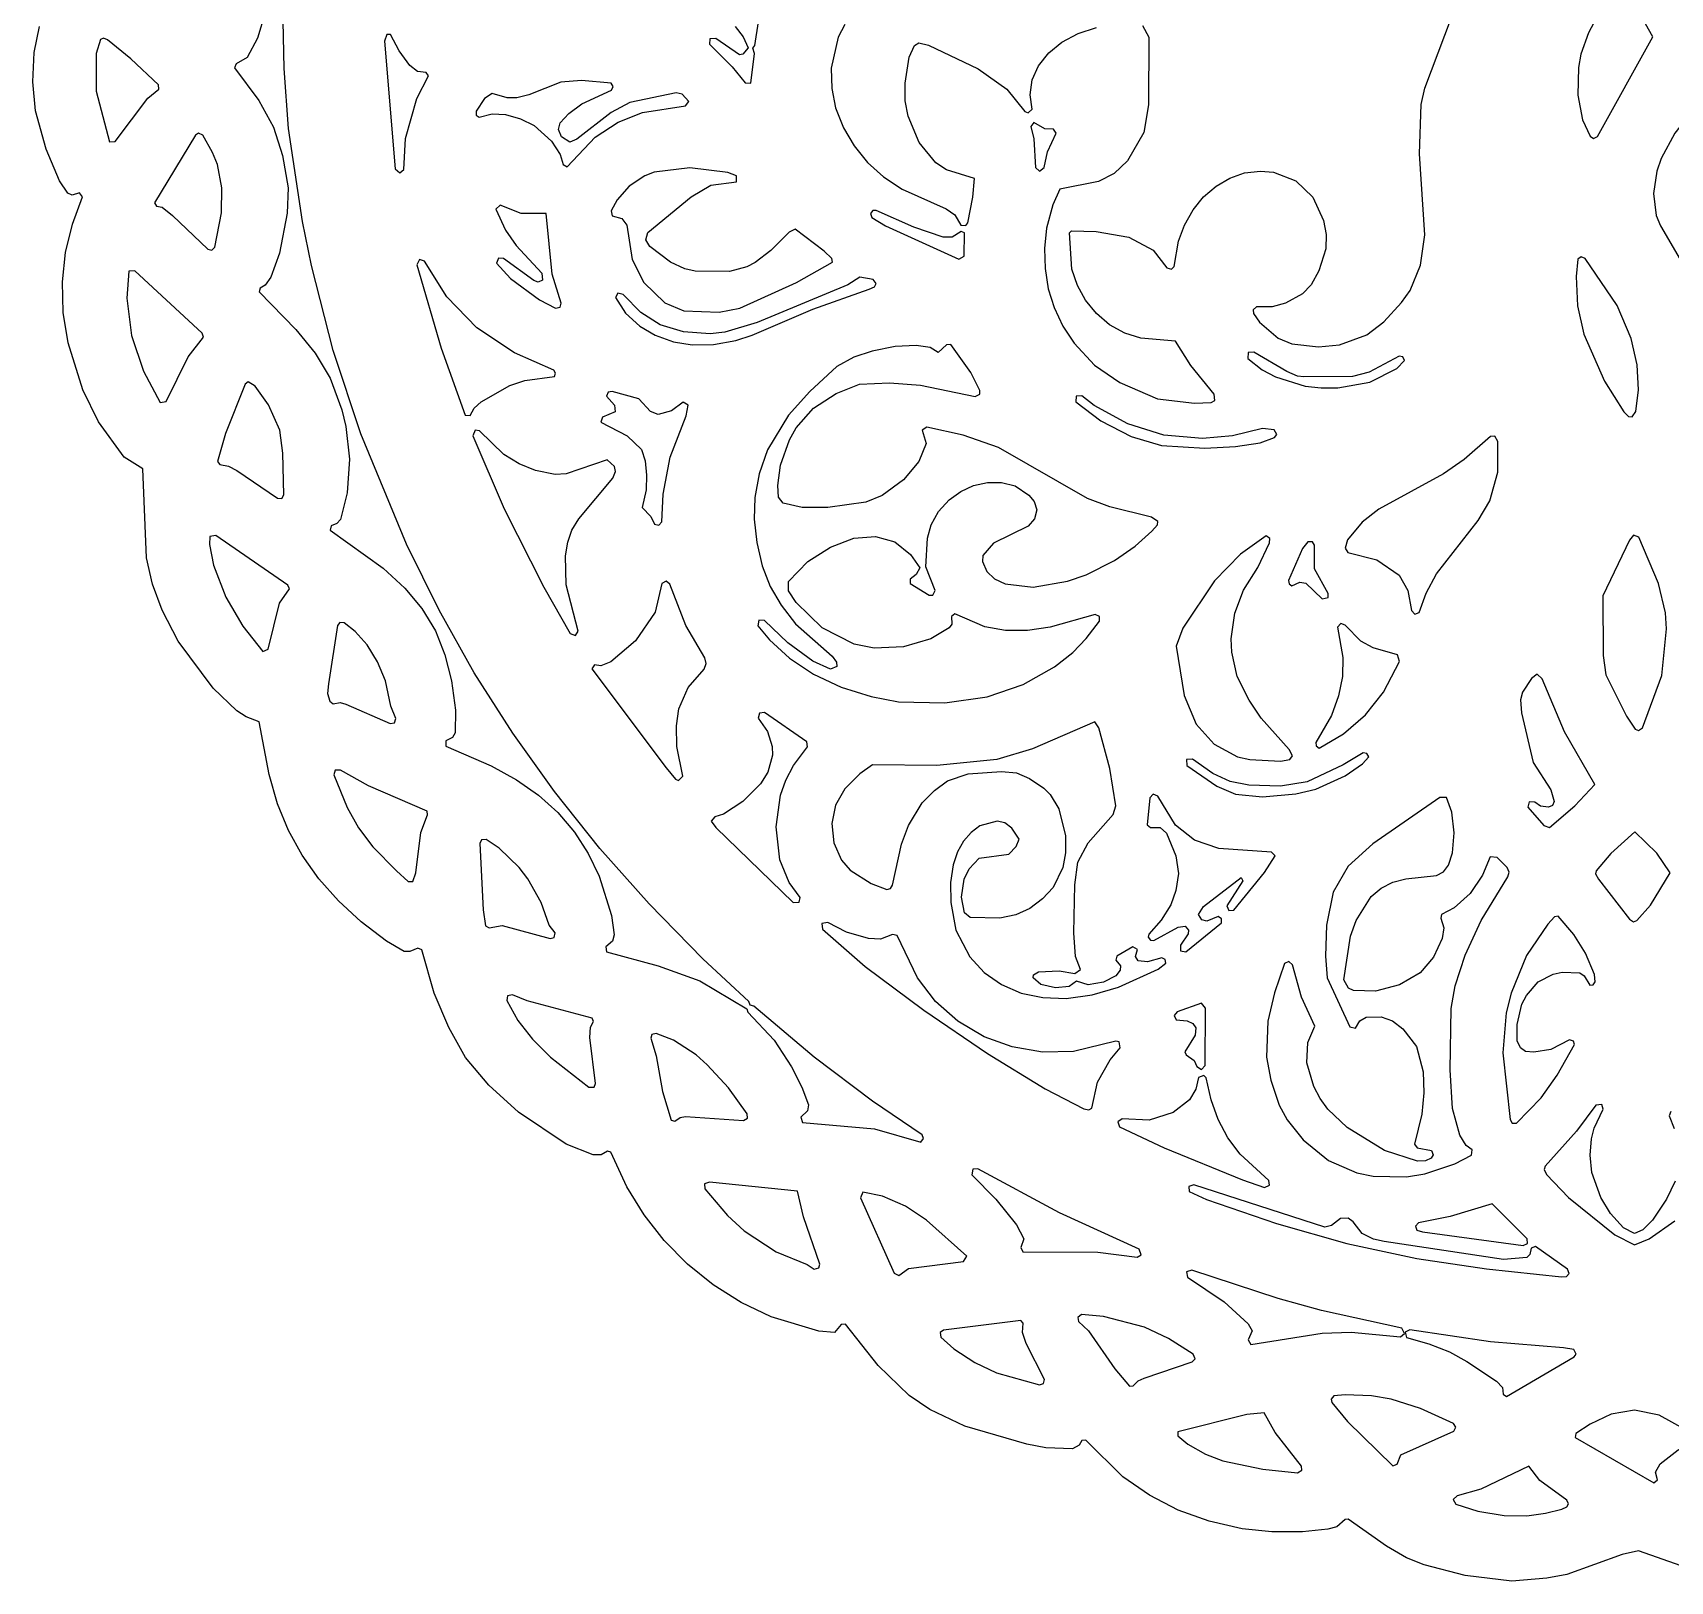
# Model space of a CAD drawing. Header units: metres. Extents: x 4 to 295, y 5 to 295.
# Drawn here: x 4.5 to 153.3, y 5.1 to 145.8 of the extents above; entities that cross this region are included whole.
import ezdxf

# ---------------------------------------------------------------- set-up
doc = ezdxf.new("R2010")
doc.units = ezdxf.units.M

msp = doc.modelspace()

# ---------------------------------------------------------------- linework, layer by layer
at = {"layer": 'CUT'}
for points in [[(25.6078, 147.593), (24.8886, 145.3137), (23.9643, 143.5558), (22.9483, 142.954), (22.8218, 142.6138), (25.0262, 139.6452), (26.3437, 137.2157), (27.1553, 134.6469), (27.6907, 131.6913), (27.599, 129.3943), (26.8907, 125.77), (26.1019, 123.5735), (25.5928, 122.8557), (25.1505, 122.5819), (25.0574, 122.2675), (28.3877, 118.8333), (30.1499, 116.682), (31.4868, 114.4172), (32.569, 111.5507), (32.934, 110.0287), (33.2553, 107.0493), (33.0514, 103.99), (32.4519, 101.5842), (32.1163, 101.1984), (31.5779, 100.9893), (31.4904, 100.5998), (36.3284, 97.147), (38.2774, 95.3487), (39.8212, 93.4841), (41.0567, 91.4707), (41.9251, 89.2792), (42.5343, 86.9292), (42.8955, 84.2652), (42.858, 82.1796), (42.6088, 81.7777), (42.0047, 81.4767), (42.0199, 80.9853), (46.1288, 79.2104), (48.44, 77.9195), (50.4152, 76.5253), (52.189, 74.9616), (53.7086, 73.1698), (54.9506, 71.2416), (55.9361, 69.1837), (57.0651, 65.6022), (57.3071, 63.8389), (57.1504, 63.2733), (56.5547, 62.7494), (56.6126, 62.3141), (61.3007, 61.0183), (65.077, 59.6718), (69.3599, 57.1082), (69.4481, 56.8066), (71.8387, 54.2811), (73.4203, 51.8497), (74.3651, 49.9913), (74.9457, 48.3922), (74.8611, 47.8575), (74.2595, 47.2691), (74.4275, 46.7981), (80.9437, 46.2339), (85.1666, 45.0244), (85.411, 45.3449), (85.2721, 45.6875), (80.7579, 48.7321), (75.4763, 52.7233), (69.9826, 57.3683), (69.6679, 57.4398), (69.5471, 57.7756), (65.3543, 61.6731), (60.4846, 66.6607), (56.0085, 71.6926), (51.8708, 76.8566), (48.0839, 82.1689), (44.5913, 87.6562), (41.3918, 93.3496), (38.4481, 99.325), (34.2838, 109.3556), (31.7592, 116.9314), (29.7967, 124.6346), (29.0012, 128.6414), (27.7102, 137.097), (27.3296, 142.5433), (27.1826, 149.7608)], [(68.2926, 146.3698), (69.0091, 145.4305), (69.469, 144.409), (68.9918, 143.8411), (68.6834, 143.7982), (66.5349, 145.2675), (66.5349, 145.2675), (66.0052, 145.2408), (65.9678, 144.741), (68.0274, 142.7091), (69.2083, 141.2271), (69.7297, 141.2134), (70.0451, 143.9054), (69.9038, 144.3779), (70.0916, 144.637), (70.7591, 148.9533)], [(154.2507, 6.5358), (150.3736, 7.8759), (148.8772, 7.5389), (143.8569, 5.7484), (142.0288, 5.3874), (138.8472, 5.122), (134.6212, 5.6511), (130.9015, 6.6236), (129.3024, 7.2577), (127.4646, 8.2967), (124.0028, 10.7702), (123.7087, 10.72), (122.9592, 10.0637), (122.1274, 9.8393), (119.8435, 9.6053), (117.0528, 9.6051), (114.3478, 9.8757), (111.35, 10.5742), (108.5454, 11.5751), (105.939, 12.9332), (103.5141, 14.6149), (100.1416, 17.934), (99.8039, 17.9075), (99.5401, 17.4771), (98.9323, 17.1629), (96.5259, 17.2508), (94.7993, 17.576), (89.1754, 19.2234), (85.9774, 20.7316), (84.1103, 21.9987), (81.3, 24.7214), (78.3329, 28.4814), (77.935, 28.4407), (77.306, 27.7165), (75.9098, 27.8288), (71.5746, 29.1528), (68.8433, 30.4436), (66.304, 32.0415), (63.9737, 33.9325), (61.8498, 36.0896), (60.0177, 38.416), (58.4509, 40.9533), (57.0057, 44.1041), (56.6884, 44.194), (56.1168, 43.8574), (55.3954, 43.8556), (52.9424, 44.8235), (48.5989, 47.7292), (45.9148, 50.1753), (43.7938, 52.7152), (42.2666, 55.4173), (40.9629, 58.5564), (39.8198, 62.4934), (39.4683, 62.6282), (38.7344, 62.3187), (38.2131, 62.345), (36.6266, 63.2791), (34.3031, 65.0382), (32.2693, 66.927), (30.4667, 68.9405), (28.9612, 71.0703), (27.7119, 73.3364), (26.7049, 75.7587), (25.9538, 78.3992), (25.053, 83.1933), (23.8671, 83.633), (23.0118, 84.1917), (20.8711, 86.2653), (17.701, 90.5211), (16.2482, 93.3327), (15.3596, 95.6985), (14.8198, 98.0992), (14.4672, 106.1883), (12.7871, 107.2392), (10.4603, 110.4494), (9.0302, 113.339), (7.6818, 117.6178), (7.2361, 120.3932), (7.175, 123.1674), (7.446, 125.8354), (8.0842, 128.4173), (9.0064, 130.8972), (8.7142, 131.2638), (8.0701, 131.0409), (7.6735, 131.2243), (6.914, 132.336), (5.6869, 135.2051), (4.7421, 138.6996), (4.4785, 141.3348), (4.5993, 144.0099), (5.097, 146.3517)], [(78.2664, 146.5339), (77.6465, 145.3841), (77.0276, 142.5812), (77.0856, 140.736), (77.4223, 138.9616), (78.1351, 137.1456), (79.1159, 135.509), (80.3321, 134.0109), (81.78, 132.7064), (83.4567, 131.5968), (87.4536, 129.7992), (88.2484, 129.2549), (88.8046, 128.3171), (89.2392, 128.2837), (89.4231, 128.5211), (89.8761, 130.8567), (90.0391, 132.5554), (87.4985, 133.3369), (86.5342, 133.9794), (85.0038, 135.8211), (84.0037, 138.2034), (83.7547, 139.5931), (83.7275, 141.2109), (84.1095, 143.5633), (84.5988, 144.6308), (84.9825, 144.8773), (85.8584, 144.6583), (90.3855, 142.5248), (92.9622, 140.6804), (94.6118, 138.64), (94.9202, 138.526), (95.2751, 138.8619), (95.0933, 140.1644), (95.2802, 141.5129), (95.8564, 142.7846), (96.7884, 143.9577), (97.9696, 144.9301), (99.4614, 145.719), (101.1334, 146.2824)], [(105.3072, 146.444), (105.8839, 145.3763), (105.8536, 139.2575), (105.4187, 136.7442), (103.9476, 134.1557), (102.7255, 132.9977), (101.3133, 132.2806), (97.7949, 131.5867), (97.1661, 130.168), (96.5904, 128.0462), (96.3929, 126.2047), (96.4536, 124.3607), (96.7466, 122.5405), (97.2784, 120.8332), (98.0655, 119.1369), (99.0899, 117.5982), (100.9368, 115.5987), (103.2386, 114.0251), (106.6731, 112.5352), (110.0291, 112.1534), (111.5495, 112.2092), (111.8826, 112.3792), (111.8109, 112.9486), (109.7009, 115.5601), (108.2959, 117.7751), (105.162, 118.0324), (103.6839, 118.5084), (102.3028, 119.271), (101.1118, 120.2832), (100.1235, 121.49), (99.388, 122.8456), (98.8866, 124.3169), (98.6682, 127.6052), (98.8614, 127.7968), (101.0979, 127.738), (104.0597, 127.2234), (106.2804, 126.0395), (107.5116, 124.4363), (107.9388, 124.3274), (108.175, 124.5714), (108.5769, 126.8517), (109.1061, 128.3247), (109.909, 129.717), (110.8558, 130.8982), (111.9982, 131.8607), (113.2319, 132.5826), (114.5575, 133.0553), (116.0126, 133.2174), (117.1952, 133.1261), (119.2332, 132.3352), (120.7871, 130.8425), (121.7606, 128.7322), (121.9975, 127.467), (121.9597, 126.1518), (121.3384, 124.172), (120.6253, 122.9067), (119.8339, 122.0597), (118.2801, 121.2196), (117.085, 120.9036), (115.6536, 120.8925), (115.3541, 120.6344), (115.3872, 120.2978), (115.9305, 119.5017), (117.6139, 118.0587), (118.8812, 117.532), (121.304, 117.2523), (123.2075, 117.4298), (125.6735, 118.3547), (127.2217, 119.5201), (128.8461, 121.2872), (129.6173, 122.3919), (130.5688, 124.6876), (130.9521, 127.4366), (130.4834, 134.8014), (130.6302, 139.2613), (130.9682, 140.7647), (133.3855, 147.1683)], [(153.6925, 41.472), (152.9051, 39.8243), (151.6407, 37.912), (150.7691, 37.0386), (149.9936, 36.7047), (149.0149, 37.2228), (147.8278, 38.534), (146.9322, 39.9744), (146.1379, 42.2397), (145.9814, 43.8319), (146.0996, 45.3145), (146.352, 46.289), (147.1614, 48.0126), (147.0363, 48.4231), (146.4915, 48.377), (144.7388, 46.005), (141.8772, 42.8374), (141.8772, 42.8374), (141.7899, 42.5119), (142.0034, 42.0726), (143.9953, 39.9936), (148.2035, 36.5972), (150.0031, 35.6778), (151.3476, 36.2393), (153.6573, 37.877)], [(153.3096, 47.7959), (153.1528, 47.3914), (153.6045, 46.2434)]]:
    msp.add_lwpolyline(points, dxfattribs=at)
for points in [[(145.9601, 136.3827), (146.2733, 136.1921), (146.6278, 136.3771), (151.6675, 145.4196), (150.0656, 148.2632), (148.6784, 149.9013), (148.1502, 149.6055), (146.7505, 147.5449), (145.8206, 145.7984), (145.1317, 143.8344), (144.9043, 142.6256), (144.8516, 140.1212), (145.2726, 137.8733), (145.9601, 136.3827)], [(14.944, 139.8362), (15.9322, 140.6813), (15.8924, 141.0529), (13.3986, 143.4241), (11.2848, 145.1611), (10.9087, 145.2968), (10.6323, 145.1657), (10.2251, 143.9011), (10.2269, 140.4936), (11.4525, 135.8828), (11.9777, 135.903), (14.944, 139.8362)], [(37.764, 144.1423), (36.9798, 145.6407), (36.6463, 145.6196), (36.4499, 145.0141), (37.419, 133.4202), (37.8158, 133.0691), (38.1845, 133.3611), (38.3481, 136.1769), (39.3749, 139.8215), (40.4318, 141.8775), (40.2237, 142.1877), (39.4476, 142.2745), (38.7389, 142.812), (37.764, 144.1423)], [(44.7633, 138.6783), (44.7597, 138.3117), (45.0242, 138.1102), (46.2111, 138.4313), (47.4391, 138.3743), (48.7873, 137.9824), (50.0453, 137.3674), (51.6227, 135.9332), (52.3974, 134.7362), (52.6673, 133.8126), (53.0229, 133.6174), (55.5751, 136.2923), (57.6721, 137.6742), (59.8752, 138.5468), (63.7907, 139.1459), (64.0717, 139.557), (63.4824, 140.2162), (62.95, 140.3271), (58.7271, 139.4498), (57.03, 138.5391), (53.9106, 136.1184), (53.2814, 135.8447), (52.5126, 136.3217), (52.2337, 136.9959), (52.3982, 137.5969), (53.1699, 138.4532), (54.3682, 139.3298), (57.0525, 140.5689), (57.2042, 140.9092), (57.0343, 141.2014), (54.3478, 141.4403), (52.4531, 141.3018), (49.541, 140.141), (48.4594, 139.8874), (47.5763, 139.8903), (46.2158, 140.2823), (45.5134, 139.8141), (44.7633, 138.6783)], [(96.4338, 137.0585), (95.4293, 137.6511), (95.1702, 137.2685), (95.4249, 136.1484), (95.5675, 133.545), (95.9561, 133.2321), (96.3556, 133.5616), (96.6801, 134.9606), (97.4517, 136.68), (97.2253, 137.0431), (96.4338, 137.0585)], [(154.3631, 124.8233), (154.6809, 124.6967), (154.9762, 124.8693), (155.5632, 126.482), (156.0883, 130.7768), (156.0589, 133.0953), (155.7408, 135.6638), (155.3186, 137.5563), (154.8982, 137.9362), (154.5817, 137.8148), (153.6706, 136.6548), (152.4309, 134.3548), (152.0436, 133.2221), (151.7362, 131.1862), (151.9824, 129.2044), (152.3553, 128.242), (154.3631, 124.8233)], [(20.3892, 126.1212), (20.7572, 126.0474), (21.017, 126.3181), (21.6196, 129.4289), (21.6724, 131.6934), (21.2513, 133.8281), (20.8226, 134.9216), (19.918, 136.5022), (19.549, 136.6733), (19.2628, 136.4926), (15.5444, 130.3374), (15.7185, 130.0461), (16.2428, 129.94), (17.165, 129.1763), (20.3892, 126.1212)], [(57.0292, 129.609), (57.1332, 129.1491), (58.0038, 128.9067), (58.4599, 128.3243), (58.9494, 125.1913), (59.9833, 123.0974), (61.9143, 121.2434), (63.6276, 120.5334), (66.8329, 120.4144), (68.7067, 120.7605), (73.8549, 123.09), (77.13, 124.9618), (77.068, 125.292), (76.3765, 125.943), (73.7469, 127.9522), (73.2166, 127.678), (71.5299, 126.0193), (70.1142, 124.9279), (69.3424, 124.514), (67.7935, 124.0991), (64.6609, 124.1255), (63.7277, 124.3374), (62.4177, 124.9432), (60.546, 126.3655), (60.1749, 126.9926), (60.3464, 127.6456), (64.289, 130.8837), (66.0912, 131.9486), (68.4123, 132.246), (68.4205, 132.7933), (67.6301, 133.1026), (64.1778, 133.5296), (60.9466, 133.1205), (60.0904, 132.8015), (58.6535, 131.8624), (57.5777, 130.6195), (57.0292, 129.609)], [(47.2448, 125.2904), (46.7868, 125.3228), (46.6263, 124.8607), (47.8842, 123.4802), (50.5119, 121.5211), (51.9708, 120.7648), (52.3924, 120.8687), (52.4824, 121.2259), (51.6769, 123.8669), (51.1135, 129.3715), (48.8662, 129.3784), (46.9537, 130.1262), (46.54, 129.7647), (47.4341, 127.8456), (48.3965, 126.4775), (50.7274, 123.9439), (50.796, 123.3018), (50.4048, 123.1308), (50.0109, 123.2816), (47.2448, 125.2904)], [(89.1002, 125.4994), (89.1363, 127.6266), (88.8306, 127.7505), (88.0066, 127.2105), (87.1833, 127.2115), (84.5262, 128.1274), (81.1097, 129.6563), (80.8121, 129.6367), (80.6048, 129.3757), (80.7271, 128.994), (81.9392, 128.2647), (88.6208, 125.2248), (89.1002, 125.4994)], [(40.0804, 125.0377), (39.6062, 125.193), (39.3768, 124.7174), (41.5696, 117.1273), (43.7667, 111.0545), (44.2275, 111.0138), (44.5974, 111.6875), (45.2083, 112.2731), (47.8307, 113.7402), (49.1986, 114.1979), (51.8744, 114.5513), (51.9815, 114.8652), (51.8083, 115.148), (48.2335, 116.728), (44.8366, 118.9895), (42.1105, 121.8044), (40.0804, 125.0377)], [(145.5215, 125.2795), (145.1569, 125.4319), (144.8618, 125.2219), (144.7022, 123.6445), (144.8162, 120.9835), (145.3915, 118.4093), (147.2875, 114.1476), (149.0288, 111.3436), (149.449, 110.933), (149.7861, 110.8909), (150.1177, 111.3834), (150.3752, 113.3476), (150.2332, 115.6152), (149.7051, 118.0235), (148.4158, 121.0011), (145.5215, 125.2795)], [(18.6041, 116.3368), (19.999, 118.1529), (19.8704, 118.493), (13.7406, 124.1531), (13.2208, 124.1313), (13.0137, 121.6931), (13.4504, 118.2773), (14.5415, 115.0603), (16.0621, 112.1902), (16.6128, 112.2862), (18.6041, 116.3368)], [(58.1124, 122.0156), (57.6373, 122.1308), (57.4165, 121.7285), (58.3465, 120.3218), (59.629, 119.1455), (61.0224, 118.3072), (62.6892, 117.7155), (64.4007, 117.4334), (66.3377, 117.484), (68.3565, 117.8322), (69.8429, 118.3164), (75.3414, 120.6672), (80.4671, 122.4836), (80.9561, 122.712), (81.0935, 123.0211), (80.8354, 123.3764), (79.6306, 123.5976), (78.5312, 122.8931), (70.3084, 119.4558), (67.3581, 118.5982), (66.0239, 118.4423), (63.6104, 118.6192), (61.4877, 119.2433), (59.7378, 120.3753), (58.1124, 122.0156)], [(70.973, 92.3988), (70.4458, 92.4398), (70.3623, 91.9176), (71.4034, 90.6439), (73.233, 88.9844), (75.4263, 87.5183), (77.9138, 86.3502), (80.6387, 85.4823), (83.1266, 85.0223), (87.3355, 84.9082), (91.1899, 85.4605), (94.4602, 86.5905), (97.3024, 88.1878), (98.9625, 89.5045), (100.1805, 90.75), (101.4002, 92.3445), (101.397, 92.773), (101.0024, 92.94), (96.9024, 91.7826), (94.8475, 91.4932), (92.8505, 91.4892), (90.9737, 91.8275), (88.2595, 93.0185), (87.944, 92.7687), (87.9788, 92.0677), (87.747, 91.7281), (86.079, 90.7369), (83.5742, 89.9959), (80.9154, 89.8802), (79.1034, 90.2477), (76.2076, 91.7475), (73.8275, 94.0457), (73.1333, 95.0845), (73.1456, 95.9291), (74.8887, 97.7441), (76.9441, 99.058), (79.084, 99.8724), (81.053, 100.0233), (82.8003, 99.5323), (84.2265, 98.385), (85.0631, 97.1931), (84.7421, 96.5761), (84.1857, 96.1424), (84.1826, 95.7689), (85.9217, 94.6949), (86.2545, 94.6901), (86.473, 95.1331), (85.6152, 97.2688), (85.7774, 99.8653), (86.1178, 101.1027), (86.7829, 102.3093), (87.7465, 103.3597), (88.8103, 104.1262), (89.9608, 104.6588), (91.235, 104.9395), (92.5078, 104.9453), (93.727, 104.6304), (94.9833, 103.7703), (95.4572, 103.1964), (95.7119, 102.4428), (95.4858, 101.6458), (94.9133, 100.9753), (91.7561, 99.4235), (90.8079, 98.3012), (90.7622, 97.7626), (91.154, 96.8569), (91.8698, 96.174), (92.8355, 95.7278), (95.3837, 95.4288), (98.4764, 95.969), (100.193, 96.5605), (102.7654, 97.8459), (104.6222, 99.1497), (106.1524, 100.504), (106.656, 101.0804), (106.7061, 101.4053), (106.1325, 101.7742), (102.3406, 102.7164), (100.3066, 103.4937), (92.2217, 108.1214), (89.0174, 109.2472), (85.7087, 109.974), (85.2983, 109.6888), (85.6372, 108.4873), (84.9826, 106.8368), (83.5916, 105.1794), (81.6425, 103.7508), (80.1551, 103.1509), (76.726, 102.6529), (74.3861, 102.6531), (72.6465, 103.0561), (72.2259, 103.6055), (72.1843, 104.6754), (72.4272, 106.5016), (73.2199, 108.8206), (73.8462, 109.9147), (75.4027, 111.6763), (77.4653, 113.0288), (79.5952, 113.8726), (82.3202, 113.9991), (85.1475, 113.7902), (90.0961, 112.7473), (90.5113, 112.9734), (90.5139, 113.2865), (89.6949, 114.9245), (87.8862, 117.4664), (87.5104, 117.4366), (86.7412, 116.7449), (86.0046, 117.2063), (84.7337, 117.3877), (82.8336, 117.2989), (80.7543, 116.8715), (79.0757, 116.3113), (77.54, 115.4823), (75.0693, 113.2098), (73.1544, 111.064), (71.2306, 107.916), (70.4623, 105.725), (70.0839, 103.5872), (70.0245, 101.5972), (70.2535, 99.4868), (70.7538, 97.3681), (71.476, 95.4973), (72.4712, 93.7918), (73.7743, 92.1096), (77.1073, 89.1564), (77.4979, 88.6085), (77.5232, 88.2219), (76.9659, 87.9809), (75.3479, 88.7149), (73.0748, 90.3691), (70.973, 92.3988)], [(115.4235, 116.7614), (114.902, 116.7489), (114.8839, 116.1999), (116.1876, 115.169), (117.3967, 114.521), (120.0965, 113.6811), (121.5439, 113.5322), (123.0573, 113.533), (125.9697, 114.0494), (128.4155, 115.2979), (129.1084, 116.0155), (128.9442, 116.3438), (128.6165, 116.4021), (125.8931, 114.9479), (124.3844, 114.5512), (119.9724, 114.5455), (119.3888, 114.5845), (118.4056, 115.0107), (115.4235, 116.7614)], [(26.7011, 103.4971), (27.0978, 103.4849), (27.2998, 103.8265), (27.2103, 107.5862), (26.9335, 109.6913), (25.8844, 111.9964), (24.6728, 113.6948), (24.0516, 114.0936), (23.7745, 113.8559), (21.9993, 109.3928), (21.2719, 106.8293), (21.4862, 106.5802), (22.2652, 106.4324), (23.0268, 106.0243), (26.7011, 103.4971)], [(57.1088, 113.2137), (56.7505, 113.152), (56.6027, 112.7839), (57.3207, 111.9707), (57.3821, 111.3678), (56.2357, 110.8697), (56.0817, 110.429), (58.4891, 109.1791), (59.7743, 107.9409), (60.1218, 106.8922), (60.2393, 105.6108), (60.2082, 104.2715), (59.8503, 102.6532), (60.6277, 101.8565), (60.9718, 101.148), (61.3603, 101.0529), (61.6283, 101.3498), (61.7565, 103.868), (62.401, 107.2369), (63.8525, 110.9828), (64.0345, 111.9749), (63.5647, 112.2225), (62.5122, 111.4563), (61.3017, 111.123), (60.6157, 111.382), (59.5548, 112.5464), (57.1088, 113.2137)], [(99.7864, 112.8066), (99.2877, 112.7894), (99.236, 112.2637), (101.516, 110.5344), (104.263, 109.1186), (107.0322, 108.2886), (110.9622, 108.0521), (113.7513, 108.1988), (115.9829, 108.5495), (117.2953, 109.0116), (117.4983, 109.2981), (117.2713, 109.7127), (116.2048, 109.8291), (113.482, 109.1892), (110.7663, 108.922), (107.2533, 109.2227), (103.962, 110.2646), (100.916, 111.9339), (99.7864, 112.8066)], [(53.3082, 91.2136), (53.7744, 91.0386), (54.0363, 91.4261), (52.9342, 95.6528), (52.8758, 98.2886), (53.0879, 99.5151), (53.4606, 100.5938), (54.0878, 101.6369), (57.1858, 105.3214), (57.4368, 105.9265), (57.3206, 106.3972), (56.6667, 106.9983), (52.9552, 105.7279), (51.9387, 105.6714), (50.1441, 106.0244), (48.6712, 106.6215), (47.2671, 107.4844), (45.058, 109.6286), (44.6613, 109.6867), (44.451, 109.1769), (47.3035, 102.5324), (50.9241, 95.4372), (53.3082, 91.2136)], [(129.7557, 93.3192), (130.0337, 92.979), (130.4519, 93.1133), (131.0641, 94.8733), (132.0149, 96.6529), (135.7858, 101.4767), (136.8517, 103.2566), (137.5754, 105.8626), (137.5746, 108.6476), (137.3276, 109.1503), (136.9087, 109.1031), (134.5125, 107.0305), (132.6606, 105.7368), (126.7829, 102.501), (125.2509, 101.3406), (123.9261, 99.7241), (123.7256, 98.96), (123.9533, 98.57), (126.5977, 97.9224), (128.6356, 96.5149), (129.4183, 95.1298), (129.7557, 93.3192)], [(26.8957, 93.9775), (27.791, 95.2776), (27.6418, 95.6053), (21.1194, 100.1257), (20.5785, 100.0181), (20.5385, 99.3094), (20.9112, 97.4296), (22.0097, 94.5276), (23.5729, 91.8891), (25.3896, 89.5871), (25.8797, 89.7936), (26.8957, 93.9775)], [(115.044, 79.7789), (117.8278, 79.6345), (118.6985, 79.777), (118.9277, 80.1027), (118.6243, 80.682), (116.0907, 83.5349), (114.981, 85.1544), (113.8911, 87.3048), (113.4061, 89.5255), (113.3465, 90.732), (113.6822, 93.068), (114.4842, 95.1399), (115.796, 97.2092), (116.8502, 99.4639), (116.8754, 99.8522), (116.5453, 100.0813), (114.2158, 98.422), (111.8562, 96.0059), (108.9649, 91.6881), (108.3767, 90.0561), (109.0939, 85.596), (110.1899, 82.9928), (111.8128, 81.1504), (113.9221, 80.0142), (115.044, 79.7789)], [(150.3887, 99.9581), (149.9236, 100.1363), (149.544, 99.6909), (147.1338, 94.6414), (147.1629, 89.2186), (147.3901, 87.4541), (149.2632, 83.7069), (150.0576, 82.5353), (150.3616, 82.3982), (150.7175, 82.6453), (152.4851, 87.3933), (152.9242, 91.6436), (152.8054, 93.0974), (152.1761, 95.7551), (150.3887, 99.9581)], [(118.5759, 96.0248), (118.6133, 95.7323), (118.8815, 95.5409), (119.6098, 95.8896), (120.1564, 95.7945), (121.6177, 94.355), (122.1577, 94.4778), (122.1814, 94.8466), (120.9179, 97.0998), (120.9207, 99.2504), (120.7508, 99.5348), (120.3202, 99.5385), (119.8253, 98.9362), (118.5759, 96.0248)], [(62.354, 95.6931), (62.0246, 95.9675), (61.6423, 95.7736), (61.0279, 93.1694), (59.2276, 90.5438), (56.9963, 88.6343), (56.1056, 88.2694), (55.5051, 88.3666), (55.2651, 88.0045), (62.0338, 79.0055), (62.8632, 77.9712), (63.1409, 77.8567), (63.5292, 78.2524), (62.9833, 80.9474), (62.9564, 82.8257), (63.1906, 84.3775), (64.0348, 86.3223), (65.4799, 87.9722), (65.6721, 88.4809), (65.5362, 89.0017), (63.8191, 91.9422), (62.354, 95.6931)], [(36.9369, 83.0393), (37.3339, 83.1039), (37.4627, 83.485), (37.0029, 84.6205), (36.5129, 86.9057), (35.7967, 88.629), (34.8523, 90.1793), (33.7702, 91.4101), (32.7729, 92.1996), (32.3756, 92.2131), (32.1802, 91.9464), (31.3492, 86.6372), (31.2702, 85.7598), (31.4563, 85.0725), (31.7715, 84.8239), (32.3933, 84.9366), (32.91, 84.8076), (36.9369, 83.0393)], [(123.72, 91.9672), (123.3188, 92.1243), (123.0124, 91.7783), (123.491, 89.0456), (123.4604, 87.3116), (123.1091, 85.5488), (122.4759, 83.7607), (121.0637, 81.3308), (121.0872, 81.0007), (121.3559, 80.8075), (123.5609, 82.1084), (125.5683, 83.8257), (127.1857, 85.8796), (128.6384, 88.6643), (128.4561, 89.2672), (126.2729, 89.9142), (125.1463, 90.5168), (123.72, 91.9672)], [(140.9377, 75.8887), (140.4228, 75.9366), (140.313, 75.4312), (141.7569, 73.7843), (142.2753, 73.5895), (144.5789, 75.5596), (146.4096, 77.4887), (143.6288, 82.2924), (141.5998, 87.1121), (141.1642, 87.514), (140.6473, 87.1207), (139.8411, 85.8741), (139.6383, 85.1846), (139.7477, 84.0051), (140.7988, 79.5079), (142.4009, 77.0154), (142.71, 75.9474), (142.5603, 75.5842), (142.1972, 75.4345), (141.4643, 75.5346), (140.9377, 75.8887)], [(66.4536, 74.5714), (66.1196, 74.1587), (66.5391, 73.5918), (73.5764, 66.7878), (74.1238, 66.8032), (74.2011, 67.226), (73.1983, 68.612), (72.3657, 70.6689), (72.0086, 73.6535), (72.4188, 76.5246), (72.8949, 77.9036), (73.6073, 79.2356), (74.8715, 80.9266), (74.7992, 81.3784), (70.9455, 84.0283), (70.5084, 83.9881), (70.3994, 83.5305), (71.2409, 82.3126), (71.6598, 80.9665), (71.688, 80.1622), (71.2564, 78.6154), (70.6029, 77.5711), (68.9963, 75.9645), (67.2279, 74.8202), (66.4536, 74.5714)], [(82.0899, 67.9627), (82.4169, 68.051), (82.5793, 68.3486), (83.408, 72.086), (84.0464, 73.7865), (85.2804, 75.8436), (86.3919, 76.9625), (87.5733, 77.8298), (89.4764, 78.4842), (92.4977, 78.6955), (93.8468, 78.5465), (95.038, 78.0463), (96.3278, 77.1672), (96.9138, 76.5804), (97.7094, 75.2846), (98.296, 72.833), (98.2961, 71.2796), (98.0582, 69.9514), (97.1823, 68.1448), (96.2269, 67.103), (95.0698, 66.2257), (93.802, 65.6655), (92.3267, 65.3604), (89.6321, 65.4292), (89.1369, 65.8574), (88.8535, 67.2715), (89.0907, 68.8882), (89.5496, 69.8523), (90.4577, 70.8031), (93.1507, 71.1732), (93.8282, 71.8794), (94.0883, 72.5483), (93.4434, 73.5392), (92.8074, 74.0048), (92.1058, 74.163), (90.5361, 73.753), (89.7349, 73.1455), (89.0325, 72.3573), (88.4946, 71.3692), (88.0885, 70.2003), (87.8662, 68.6127), (87.8976, 66.7948), (88.3497, 64.2735), (89.6155, 61.8542), (90.9036, 60.4236), (92.4841, 59.3187), (94.2916, 58.5529), (96.2363, 58.1596), (98.3635, 58.0733), (100.7354, 58.3974), (103.1326, 59.0922), (106.7293, 60.7332), (107.4104, 61.2782), (107.3474, 61.6025), (107.0582, 61.7622), (105.7662, 61.4045), (104.903, 61.4842), (104.6734, 61.8689), (104.8554, 62.5), (104.4303, 62.759), (102.9691, 61.9092), (102.8819, 61.5486), (103.3143, 61.0273), (103.2735, 60.6202), (102.8842, 60.1142), (101.7471, 59.5343), (100.3525, 59.292), (99.3109, 59.6244), (98.6301, 59.1504), (97.4055, 59.0311), (96.053, 59.3331), (95.3659, 59.9393), (95.4044, 60.2208), (95.845, 60.4687), (97.7286, 60.5604), (99.1461, 60.3326), (99.6622, 60.7046), (99.2273, 61.8671), (99.0776, 64.0283), (99.165, 68.3822), (99.43, 70.4553), (100.3688, 72.2114), (102.6267, 74.7681), (102.8841, 75.5778), (102.3281, 78.9554), (101.3289, 82.654), (100.9601, 83.1956), (95.3, 80.7259), (92.0823, 79.7793), (86.6169, 79.2143), (80.7679, 79.2972), (79.6263, 78.4788), (78.252, 77.1099), (77.3972, 75.6329), (77.085, 73.9461), (77.2485, 72.2111), (77.9472, 70.6237), (78.7314, 69.7233), (80.6376, 68.4926), (82.0899, 67.9627)], [(109.8491, 79.813), (109.3038, 79.7603), (109.3216, 79.2404), (112.0636, 77.3576), (113.7634, 76.631), (116.2031, 76.3823), (119.2454, 76.6403), (121.0367, 77.0821), (123.7188, 78.2974), (125.3034, 79.3653), (125.8639, 80.0034), (125.6894, 80.3294), (125.3573, 80.3765), (123.5432, 79.2908), (120.2627, 77.7384), (117.8278, 77.3388), (114.9578, 77.4265), (113.2755, 77.7829), (111.7054, 78.5022), (109.8491, 79.813)], [(32.4329, 78.7988), (31.9682, 78.8093), (31.8234, 78.3676), (33.0577, 75.4191), (34.0619, 73.5504), (35.3768, 71.8528), (37.5162, 69.6558), (38.591, 68.7013), (38.9955, 68.7036), (39.2815, 69.4804), (39.7288, 73.1509), (40.3549, 74.7459), (40.3186, 75.0836), (34.9741, 77.3905), (32.4329, 78.7988)], [(108.7607, 62.9072), (108.7543, 62.3912), (109.2432, 62.3073), (112.4733, 64.9224), (112.477, 65.2858), (112.1794, 65.4944), (111.1592, 65.0963), (110.6859, 65.2092), (110.3871, 65.7032), (110.8435, 66.4324), (114.2782, 69.0512), (114.4172, 68.7566), (112.9748, 66.4815), (113.1568, 66.0565), (113.5873, 66.0797), (116.4018, 69.4978), (117.3438, 71.0333), (117.0247, 71.3656), (112.2336, 71.6934), (110.0275, 72.4423), (108.2996, 73.8068), (106.6876, 76.4552), (106.2794, 76.6198), (105.9778, 76.2993), (105.7273, 73.8434), (106.0366, 73.589), (106.9065, 73.6071), (107.4714, 73.076), (108.3308, 71.033), (108.578, 69.4083), (108.3419, 67.8744), (107.8666, 66.5574), (106.9946, 65.1619), (105.884, 63.9192), (105.8314, 63.6288), (106.0297, 63.3654), (106.3233, 63.3357), (108.5352, 64.5513), (109.1864, 64.6258), (109.4685, 64.2769), (109.4522, 63.9367), (108.7607, 62.9072)], [(118.916, 61.1266), (118.595, 61.4177), (118.2032, 61.2327), (117.3037, 58.5727), (116.69, 55.9907), (116.5755, 52.7416), (116.9545, 50.6369), (117.7228, 48.3579), (118.4575, 47.0345), (119.903, 45.2198), (122.1878, 43.3494), (124.7752, 42.2245), (126.2632, 41.9254), (129.302, 41.8687), (130.9476, 42.1257), (133.6944, 43.0461), (135.203, 43.8318), (135.2676, 44.3157), (134.7156, 44.6968), (134.1247, 45.6428), (133.4734, 48.0784), (133.2666, 51.5651), (133.3567, 57.1598), (133.7161, 59.2148), (134.6322, 61.9894), (136.0765, 65.1417), (138.4957, 69.1016), (138.6236, 69.5341), (138.4275, 69.9584), (137.515, 70.8713), (136.9025, 70.944), (136.2034, 69.2633), (135.0835, 67.6127), (133.6096, 66.2826), (132.4758, 65.6853), (132.393, 65.3727), (132.69, 64.4856), (132.5248, 63.5147), (131.7365, 61.8021), (130.5422, 60.3792), (128.6389, 59.2989), (126.4571, 58.7355), (124.4871, 58.7816), (124.0263, 58.9885), (123.5999, 59.7464), (124.2007, 63.7145), (124.7131, 65.149), (126.0875, 67.3211), (126.9728, 68.0837), (128.0409, 68.6332), (129.2219, 68.9371), (132.004, 69.2271), (132.6474, 69.5805), (133.1004, 70.1762), (133.4785, 71.2877), (133.6169, 73.1101), (133.4127, 74.9745), (132.9207, 76.3055), (132.3261, 76.3127), (126.2352, 72.1168), (123.9939, 70.0847), (122.631, 67.7202), (122.0252, 64.7349), (121.9391, 61.8924), (122.0874, 59.9341), (124.1335, 55.4743), (124.6405, 55.3662), (125.0588, 56.0381), (125.6219, 56.3621), (126.9812, 56.3905), (128.0099, 56.024), (128.9697, 55.3082), (130.1878, 53.7142), (130.8107, 51.4033), (130.8741, 49.4883), (130.6681, 47.5559), (130.0264, 44.8225), (130.2696, 44.4991), (131.5648, 44.2485), (131.7237, 43.8664), (131.5331, 43.5594), (131.0128, 43.304), (130.2941, 43.2718), (127.3044, 44.2629), (123.8996, 46.3403), (122.1401, 48.0117), (121.448, 48.969), (120.8547, 50.0625), (120.2293, 52.2101), (120.3239, 54.0733), (120.9502, 55.5383), (119.7401, 58.1821), (118.916, 61.1266)], [(146.5155, 69.673), (146.4592, 69.3726), (146.7263, 68.8947), (149.5573, 65.2548), (149.9157, 65.0321), (150.2195, 65.1454), (151.4548, 66.5288), (153.2416, 69.4771), (152.0461, 71.2502), (150.0236, 73.2126), (147.8535, 71.2371), (146.5155, 69.673)], [(51.4786, 63.5068), (51.8583, 63.616), (51.9349, 64.0361), (51.3972, 64.725), (50.6573, 66.7916), (49.4661, 68.9179), (48.6649, 69.9556), (46.8482, 71.7157), (45.6669, 72.5128), (45.2632, 72.4794), (45.103, 72.1441), (45.3862, 66.125), (45.6224, 64.6628), (45.9588, 64.4922), (47.1408, 64.6837), (51.4786, 63.5068)], [(138.6957, 47.0756), (138.8891, 46.7204), (139.2934, 46.7276), (141.5368, 49.048), (142.9694, 51.0927), (144.5508, 53.8693), (144.4538, 54.1925), (144.1026, 54.3147), (142.4099, 53.4214), (140.8606, 53.1709), (140.1109, 53.2417), (139.6353, 53.5735), (139.3317, 54.2099), (139.3309, 55.7009), (139.7773, 57.5344), (140.1944, 58.3408), (141.2526, 59.567), (142.6164, 60.2784), (143.4388, 60.4661), (145.0461, 60.3965), (145.4212, 60.126), (145.95, 59.2826), (146.2431, 59.3151), (146.4391, 59.5802), (146.3594, 60.2347), (145.5549, 62.1771), (144.4866, 63.8755), (143.0597, 65.5306), (142.726, 65.4665), (142.1255, 64.8053), (140.1798, 61.974), (138.7832, 58.5536), (138.3467, 56.7604), (138.054, 53.1272), (138.6957, 47.0756)], [(76.7188, 64.962), (76.1769, 64.8717), (76.2333, 64.3531), (80.1186, 60.979), (85.4378, 57.0046), (91.2313, 53.0547), (96.455, 49.8444), (99.9768, 48.0402), (100.4295, 47.9399), (100.7117, 48.1125), (101.2022, 50.4695), (102.3574, 52.4887), (103.2832, 53.5895), (103.1712, 54.1093), (102.874, 54.1722), (99.0481, 53.2587), (96.2246, 53.1992), (93.4625, 53.6742), (90.9052, 54.5842), (88.5289, 55.9927), (86.5064, 57.7776), (84.8692, 59.9509), (83.0006, 63.785), (82.584, 63.866), (81.5082, 63.452), (80.4062, 63.5151), (78.4118, 64.081), (76.7188, 64.962)], [(48.0775, 58.3896), (47.6116, 58.3118), (47.5439, 57.8763), (48.5549, 56.0589), (49.8824, 54.3588), (51.5048, 52.7385), (54.9874, 49.9914), (55.4836, 50.0147), (55.6108, 50.3245), (55.1025, 54.528), (55.1388, 55.452), (55.4121, 55.96), (55.3071, 56.2727), (49.403, 57.8624), (48.0775, 58.3896)], [(110.231, 51.8762), (110.6657, 51.6255), (110.9857, 51.9717), (111.0283, 57.1964), (110.6705, 57.6337), (108.4654, 56.8536), (108.1767, 56.5171), (108.3769, 56.1263), (109.3698, 56.0286), (109.8824, 55.7939), (110.1464, 55.3885), (110.084, 54.7293), (109.1342, 53.2173), (109.2552, 52.9409), (109.9873, 52.4388), (110.231, 51.8762)], [(69.0437, 46.9728), (69.413, 47.1909), (69.3819, 47.5864), (67.7036, 49.9522), (65.7651, 52.0326), (64.7454, 52.9332), (62.7059, 54.2649), (61.1195, 54.8872), (60.7376, 54.789), (60.6283, 54.4445), (61.1119, 52.8443), (61.6968, 49.5991), (62.467, 47.0053), (62.8243, 46.9113), (63.2958, 47.2636), (63.7848, 47.3483), (69.0437, 46.9728)], [(103.4575, 47.1263), (103.0668, 46.863), (103.2148, 46.4156), (107.2787, 44.4906), (114.393, 41.5922), (116.391, 40.8889), (116.8341, 41.0944), (116.7829, 41.5188), (114.1756, 43.9061), (113.0549, 45.4157), (112.1812, 47.0786), (111.5303, 48.8646), (111.0968, 50.8456), (110.8903, 51.0654), (110.3895, 50.8968), (110.1386, 49.8264), (109.585, 48.8503), (108.1036, 47.6952), (105.9223, 47.0206), (103.4575, 47.1263)], [(90.345, 42.5904), (89.8837, 42.5446), (89.8099, 42.0565), (91.9784, 39.831), (93.8559, 37.4845), (94.5124, 36.2213), (94.247, 35.4398), (94.4412, 35.0589), (101.2381, 35.014), (104.8172, 34.5596), (105.1669, 34.7637), (105.0041, 35.2955), (97.749, 38.5765), (90.345, 42.5904)], [(65.9506, 41.3784), (65.5172, 41.2259), (65.5296, 40.7667), (67.5839, 38.3582), (69.1091, 36.951), (72.0284, 35.0463), (74.8359, 33.8896), (75.4643, 33.4622), (75.9116, 33.599), (75.9736, 33.9292), (74.5091, 38.2206), (73.9648, 40.5701), (65.9506, 41.3784)], [(82.7443, 33.0955), (83.1534, 32.894), (84.0493, 33.5475), (89.0507, 34.1727), (89.3551, 34.6391), (85.6908, 37.9126), (83.7691, 39.206), (81.6835, 40.0889), (79.9044, 40.4711), (79.6941, 39.9622), (82.7443, 33.0955)], [(109.967, 41.1348), (109.5035, 40.9777), (109.5329, 40.5192), (111.1282, 39.8103), (117.4747, 37.616), (123.8718, 35.7969), (130.2204, 34.4282), (136.5457, 33.4902), (143.3715, 32.7895), (143.8359, 32.8184), (144.0599, 33.07), (143.9246, 33.486), (140.9943, 35.5199), (140.6164, 35.3852), (140.489, 34.7971), (140.2141, 34.5263), (138.1124, 34.3603), (127.2647, 35.9738), (126.299, 36.1954), (125.2549, 36.7035), (124.4487, 37.786), (124.0012, 38.0959), (123.3024, 38.0836), (122.4763, 37.4348), (121.8745, 37.2982), (109.967, 41.1348)], [(139.874, 35.6115), (140.2719, 35.7945), (140.2488, 36.2319), (137.0625, 39.4174), (133.2569, 38.2697), (130.3778, 37.6793), (130.1048, 37.3817), (130.2419, 37.0018), (130.7533, 36.8583), (139.874, 35.6115)], [(109.7903, 33.3831), (109.3155, 33.2289), (109.3813, 32.7341), (112.7096, 30.4935), (114.9158, 28.4949), (115.2573, 27.882), (114.8911, 27.0446), (115.1533, 26.6313), (121.6124, 27.6613), (124.2656, 27.7485), (128.7536, 27.34), (129.1127, 27.625), (128.8505, 28.1027), (121.5669, 29.7068), (117.6324, 30.7929), (109.7903, 33.3831)], [(95.9471, 22.9597), (96.3236, 23.0767), (96.4057, 23.4624), (94.7248, 26.7341), (94.3936, 27.7055), (94.466, 28.5525), (94.259, 28.8067), (87.2114, 27.9365), (86.909, 27.7179), (86.9758, 27.2835), (88.1734, 26.2304), (90.0691, 24.9864), (92.0344, 24.065), (95.9471, 22.9597)], [(109.8145, 25.0469), (110.0795, 25.3408), (109.9214, 25.7382), (107.6607, 27.1615), (105.4953, 28.2156), (101.7626, 29.1783), (99.7728, 29.3483), (99.4252, 29.0833), (99.4885, 28.7177), (100.4094, 27.8562), (102.7877, 24.4239), (104.1166, 22.8546), (104.4555, 22.8835), (104.8981, 23.3382), (105.4565, 23.5766), (109.8145, 25.0469)], [(129.596, 27.958), (129.181, 27.7457), (129.2953, 27.2627), (131.3101, 26.7041), (133.1912, 25.9516), (134.7622, 25.0789), (137.4647, 23.2917), (138.0138, 22.7368), (138.0838, 22.1246), (138.3823, 21.9083), (144.5239, 25.503), (144.6901, 25.7572), (144.4761, 26.1778), (143.5663, 26.3332), (136.9312, 26.8627), (129.596, 27.958)], [(133.5742, 18.7694), (133.776, 19.1249), (133.5497, 19.4653), (130.55, 20.8135), (127.9037, 21.677), (126.1195, 21.9694), (123.7114, 22.0556), (122.7002, 21.9686), (122.4316, 21.676), (122.5065, 21.3544), (123.9147, 19.6433), (128.0428, 15.612), (128.4481, 15.7679), (128.7638, 16.6118), (133.5742, 18.7694)], [(114.773, 20.2737), (108.5248, 18.7048), (108.5052, 18.3424), (109.4108, 17.5872), (111.0162, 16.6656), (112.61, 16.0545), (116.2257, 15.2954), (119.3952, 14.9635), (119.7846, 15.2151), (119.7374, 15.5789), (117.3699, 18.6254), (116.3461, 20.436), (114.773, 20.2737)], [(144.6257, 18.1735), (151.7483, 14.0761), (152.1022, 14.3319), (151.9014, 15.025), (152.3375, 15.7879), (153.9738, 17.0712), (155.3636, 17.7663), (155.534, 18.0864), (154.8256, 18.7856), (152.237, 20.2097), (149.9975, 20.6761), (147.8958, 20.2868), (145.984, 19.3936), (144.681, 18.5399), (144.6257, 18.1735)], [(133.8862, 12.8741), (133.5346, 12.5348), (133.7555, 12.1328), (135.7702, 11.4796), (138.159, 11.1075), (140.2172, 11.0784), (141.9228, 11.308), (143.397, 11.6669), (143.8647, 11.8935), (143.9981, 12.1633), (143.8429, 12.4999), (141.4094, 14.2702), (140.3905, 15.5727), (136.035, 13.4828), (133.8862, 12.8741)]]:
    msp.add_lwpolyline(points, close=True, dxfattribs=at)

doc.saveas('drawing.dxf')
